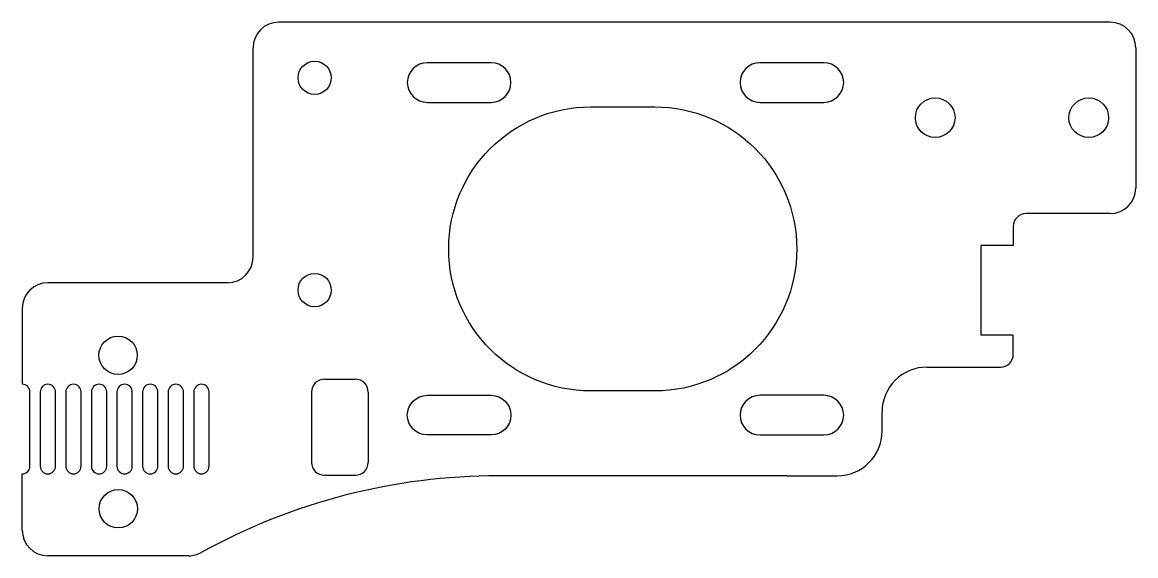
# Model space of a CAD drawing. Header units: millimetres. Extents: x -155 to -68, y -130.4 to -88.7.
import ezdxf

# ---------------------------------------------------------------- set-up
doc = ezdxf.new("R2010")
doc.units = ezdxf.units.MM
doc.layers.get('0').update_dxf_attribs({"linetype": 'CONTINUOUS'})

msp = doc.modelspace()

# ---------------------------------------------------------------- linework, layer by layer
for p, q in [((-70.03, -88.741), (-134.999, -88.741)), ((-136.999, -107.1), (-136.999, -90.741)), ((-68.03, -90.741), (-68.03, -101.697)), ((-70.03, -103.697), (-76.594, -103.697)), ((-77.594, -104.697), (-77.594, -106.197)), ((-77.594, -106.197), (-80.134, -106.197)), ((-80.134, -106.197), (-80.134, -113.197)), ((-138.999, -109.1), (-153.03, -109.1)), ((-155.03, -111.1), (-155.03, -117.041)), ((-77.594, -113.197), (-80.134, -113.197)), ((-77.594, -114.697), (-77.594, -113.197)), ((-84.348, -115.697), (-78.594, -115.697)), ((-131.426, -116.645), (-129, -116.645)), ((-154.43, -123.441), (-154.43, -117.641)), ((-132.426, -117.645), (-132.426, -123.145)), ((-128, -117.645), (-128, -123.145)), ((-87.847, -120.689), (-87.848, -119.197)), ((-155.03, -128.44), (-155.03, -124.041)), ((-131.426, -124.145), (-129, -124.145)), ((-95.293, -124.189), (-117.813, -124.19)), ((-95.293, -124.189), (-91.347, -124.189)), ((-142.02, -130.44), (-153.03, -130.44))]:
    msp.add_line(p, q)
for points in [[(-123.397, -91.902, 1), (-123.397, -95.002), (-118.397, -95.002, 1), (-118.397, -91.902)], [(-97.397, -91.902, 1), (-97.397, -95.002), (-92.397, -95.002, 1), (-92.397, -91.902)], [(-110.613, -117.557, -1), (-110.613, -95.357), (-105.613, -95.357, -1), (-105.613, -117.557)], [(-152.43, -117.641, 1), (-153.63, -117.641), (-153.63, -123.441, 1), (-152.43, -123.441)], [(-150.43, -117.641, 1), (-151.63, -117.641), (-151.63, -123.441, 1), (-150.43, -123.441)], [(-149.63, -123.441, 1), (-148.43, -123.441), (-148.43, -117.641, 1), (-149.63, -117.641)], [(-146.43, -123.441), (-146.43, -117.641, 1), (-147.63, -117.641), (-147.63, -123.441, 1)], [(-145.63, -123.441, 1), (-144.43, -123.441), (-144.43, -117.641, 1), (-145.63, -117.641)], [(-143.63, -117.641), (-143.63, -123.441, 1), (-142.43, -123.441), (-142.43, -117.641, 1)], [(-140.43, -123.441), (-140.43, -117.641, 1), (-141.63, -117.641), (-141.63, -123.441, 1)], [(-118.397, -121.002), (-123.397, -121.002, -1), (-123.397, -117.902), (-118.397, -117.902, -1)], [(-92.397, -117.902), (-97.397, -117.902, 1), (-97.397, -121.002), (-92.397, -121.002, 1)]]:
    msp.add_lwpolyline(points, format="xyb", close=True)
for centre, radius in [((-132.184, -93.086), 1.3), ((-83.7, -96.2), 1.55), ((-71.7, -96.2), 1.55), ((-132.184, -109.672), 1.3), ((-147.541, -114.77), 1.5), ((-147.53, -126.769), 1.5)]:
    msp.add_circle(centre, radius)
for centre, radius, start, end in [((-134.999, -90.741), 2, 90, 180), ((-70.03, -90.741), 2, 0, 90), ((-70.03, -101.697), 2, -90, 0), ((-76.594, -104.697), 1, 90, 180), ((-138.999, -107.1), 2, -90, 0), ((-153.03, -111.1), 2, 90, 180), ((-78.594, -114.697), 1, -90, 0), ((-84.348, -119.197), 3.5, 90, 180.0041), ((-155.03, -117.641), 0.6, 0, 90), ((-131.426, -117.645), 1, 90, 180), ((-129, -117.645), 1, 0, 90), ((-91.347, -120.689), 3.5, -90, 0), ((-155.03, -123.441), 0.6, -90, 0), ((-131.426, -123.145), 1, 180, 270), ((-129, -123.145), 1, 270, 360), ((-117.813, -172.19), 48, 90, 118.95658), ((-153.03, -128.44), 2, 180, 270), ((-142.02, -128.44), 2, 270, 298.95658)]:
    msp.add_arc(centre, radius, start, end)

doc.saveas('drawing.dxf')
